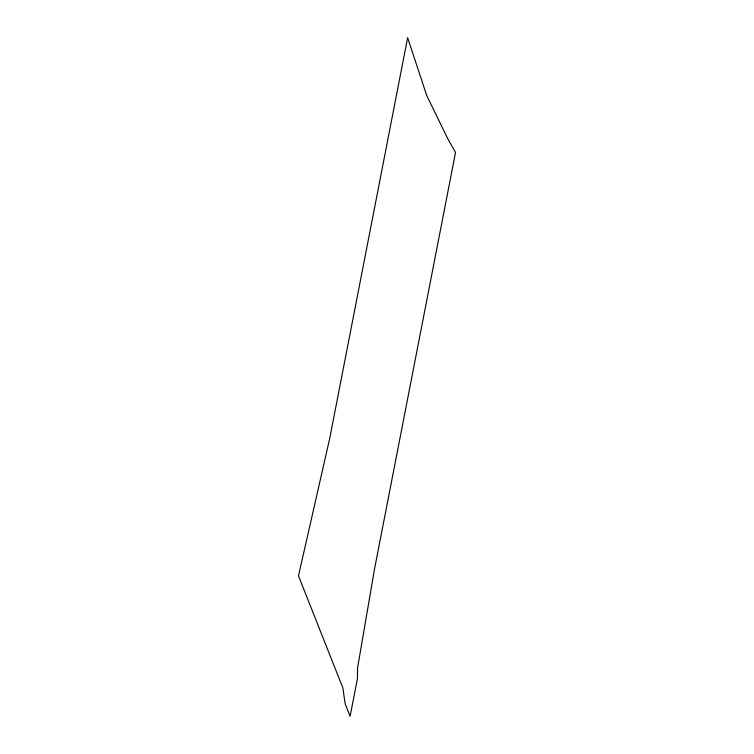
<?xml version="1.0" encoding="UTF-8"?>
<svg xmlns="http://www.w3.org/2000/svg" width="754" height="754" viewBox="0 0 754 754"><rect width="100%" height="100%" fill="white"/><g stroke="black" fill="none" stroke-linecap="round" stroke-linejoin="round"><path stroke-width="1.13" d="M357.519 668.185L357.471 678.411L350.11 716.3L345.181 703.868L342.853 687.893L298.48 575.83L329.734 438.347L407.631 37.7L426.764 95.645L447.706 138.632L455.52 152.487L374.587 568.695L357.519 668.185"/></g></svg>
